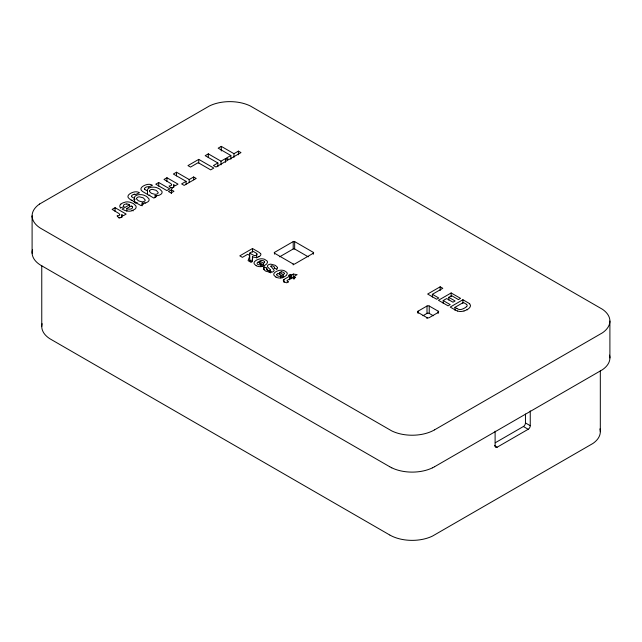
<?xml version="1.0" encoding="UTF-8"?>
<svg xmlns="http://www.w3.org/2000/svg" width="642" height="642" viewBox="0 0 642 642"><rect width="100%" height="100%" fill="white"/><g stroke="black" fill="none" stroke-linecap="round" stroke-linejoin="round"><path stroke-width="0.96" d="M144.498 188.467L144.723 188.138A6.115 3.531 0 0 1 145.83 187.328A4.671 2.696 0 0 1 146.536 186.966L147.026 186.822A1.589 0.915 0 0 1 147.395 186.774A1.87 1.083 0 0 1 148.551 187.055M120.921 204.124L121.86 203.45A11.436 6.605 0 0 1 122.815 202.928L125.471 202.053A6.107 3.523 0 0 1 127.862 201.901L128.272 201.933A7.688 4.438 0 0 1 130.503 202.358L132.918 203.353A13.955 8.057 0 0 1 133.865 203.915L135.767 205.777A6.942 4.013 0 0 1 136.104 206.852L136.064 207.494A6.54 3.772 0 0 1 135.165 209.035L131.714 210.833A6.516 3.764 0 0 1 128.833 211.21L125.318 210.624L122.076 209.107L129.556 204.79L129.556 206.636M289.646 279.848L289.646 276.164L284.735 279.013A14.204 8.202 0 0 0 284.085 279.43L283.266 280.578L284.43 281.894M135.59 203.249L135.807 203.105A6.677 3.86 0 0 1 136.61 202.663L137.211 202.423M39.563 204.036L209.461 105.946A31.506 18.193 0 0 1 218.762 102.8L220.27 102.503A32.293 18.642 0 0 1 226.594 101.733L228.223 101.661A31.57 18.225 0 0 1 250.26 105.946L602.437 309.275A31.594 18.241 0 0 1 602.429 332.829L434.538 429.859M121.844 217.534L121.844 214.765L123.4 215.672L126.145 214.083L115.07 207.687L112.141 209.38L118.85 213.465A4.815 2.785 0 0 1 119.051 213.642A5.24 3.025 0 0 1 119.532 214.235L119.645 214.605M158.71 182.497L155.773 184.19L166.856 190.586L169.785 188.892L158.71 182.497L158.71 186.18M173.717 187.584L173.717 184.816L175.274 185.723L178.019 184.134L166.944 177.738L164.015 179.431L170.724 183.516A4.815 2.785 0 0 1 170.924 183.692A5.24 3.025 0 0 1 171.406 184.286L171.518 184.655M186.068 181.349L181.622 183.917L184.174 185.394L196.195 178.452L193.643 176.975L189.189 179.543L176.51 172.216L173.38 174.022L186.068 181.349L186.068 184.118M198.755 159.376L187.962 165.604L190.522 167.081L198.185 162.659L210.68 169.873L213.802 168.068L198.755 159.376L198.755 163.068M217.879 162.988L213.425 165.556L215.985 167.024L228.006 160.091L225.446 158.614L221 161.182L208.313 153.855L205.191 155.661L217.879 162.988L217.879 166.671M230.847 155.5L226.393 158.068L228.953 159.537L240.975 152.603L238.415 151.127L233.969 153.695L221.281 146.368L218.16 148.174L230.847 155.5L230.847 159.184M126.811 211.218L126.811 208.457L131.305 205.857L131.939 206.291M171.398 189.815L168.461 191.509L171.021 192.985L173.95 191.292L171.398 189.815L171.398 193.507M260.387 253.421L259.175 252.434A24.757 14.293 0 0 0 257.859 251.616L252.491 248.518L239.795 255.845L242.395 257.354L247.684 254.296L248.197 254.593A7.455 4.309 0 0 1 249.281 255.331A2.833 1.637 0 0 1 249.529 256.286L249.545 256.359A18.201 10.513 0 0 1 249.393 256.96L248.101 260.644L251.15 262.409L252.29 259.601A23.457 13.546 0 0 0 252.659 258.445L252.691 258.245A8.218 4.743 0 0 0 252.394 256.68L254.73 257.354A4.671 2.696 0 0 0 258.878 256.728M252.049 261.824L249.73 260.492L249.73 253.117L252.964 251.247L256.278 253.173A16.901 9.758 0 0 1 256.543 253.341L256.76 258.1M249.73 260.492L250.34 260.146M274.535 254.144L274.535 252.386L293.209 241.601A1.027 0.594 0 0 1 294.662 241.601L313.336 252.386L313.336 254.232M279.623 256.824L293.209 248.984A1.027 0.594 0 0 1 294.662 248.984L308.24 256.824M293.988 279.246L293.988 276.477L297.142 274.656L293.274 274.062L291.54 275.065L290.361 274.383L288.467 275.474L289.646 276.164M432.379 294.317L442.795 288.306L440.187 286.805L427.644 294.044L436.64 299.236L438.767 298.008L432.379 294.317L432.379 297.085M418.046 313.392L418.046 311.185L427.002 306.017A1.573 0.907 0 0 1 429.225 306.017L438.189 311.185L438.189 313.392M448.79 300.087L448.79 297.326L451.631 295.681L458.412 299.597L460.539 298.37L451.157 292.953L438.454 300.287L448.076 305.841L450.211 304.613L443.189 300.56L443.189 303.321M443.189 300.56L446.655 298.554L452.971 302.197L455.098 300.97L448.79 297.326M422.934 315.744L427.002 313.392A1.573 0.907 0 0 1 429.225 313.392L433.302 315.744M469.639 303.81A15.593 9.004 0 0 0 467.569 302.462L462.906 299.734L450.211 307.069L455.034 309.853M454.945 310.11L454.945 307.341L463.38 302.47L465.249 303.554A21.138 12.206 0 0 1 466.052 304.067L466.469 304.372M434.538 466.75L602.437 369.72A31.594 18.241 0 0 0 609.515 355.122M495.311 442.731L523.399 426.513A2.921 1.685 -60 0 0 525.461 422.934L525.461 414.05M494.517 445.644L497.181 447.185L528.189 429.281A2.921 1.685 -60 0 0 530.252 425.702L530.252 410.896M434.474 429.891L432.548 430.918A31.594 18.241 0 0 1 391.748 430.91L40.39 228.135A31.699 18.305 0 0 1 36.072 224.668A31.001 17.896 0 0 1 34.114 222.22A32.277 18.634 0 0 1 32.277 217.694L32.148 216.755M434.401 466.822L432.548 467.809M131.185 200.537L131.859 200.2M148.583 187.031L152.371 185.281L151.44 184.784A4.253 2.456 0 0 0 149.177 184.318C146.087 183.957 137.516 187.769 142.275 191.276A23.208 13.402 0 0 0 143.92 192.311L153.887 198.073L156.632 196.484L155.083 195.593L155.083 197.439M123.97 206.596L120.527 207.912M149.875 195.056L149.578 195.176A6.677 3.86 0 0 0 149.016 195.473M133.576 194.454L134.058 194.309A1.589 0.915 0 0 1 134.427 194.261M133.737 199.485L135.157 199.213M133.865 201.74L134.058 201.692A1.589 0.915 0 0 1 134.427 201.636A1.87 1.083 0 0 1 135.125 201.724M271.253 271.526L270.828 271.534A3.683 2.127 0 0 0 270.025 271.614M155.083 195.593L157.627 195.569A5.232 3.025 0 0 0 159.465 195.104L160.925 194.277A5.842 3.371 0 0 0 162.017 192.744L162.073 191.966A6.115 3.531 0 0 0 161.92 191.364L159.778 189.149A15.135 8.739 0 0 0 158.847 188.588L156.825 187.705A7.953 4.59 0 0 0 154.393 187.175L152.146 187.143A5.353 3.09 0 0 0 150.18 187.56L149.578 187.801A6.677 3.86 0 0 0 148.775 188.234L148.358 188.539A5.272 3.041 0 0 0 147.483 189.751L147.459 194.662M142.115 205.849L142.115 203.081L144.659 203.057A5.232 3.025 0 0 0 146.496 202.591L147.957 201.765A5.842 3.371 0 0 0 149.048 200.232L149.105 199.453A6.115 3.531 0 0 0 148.952 198.851L146.809 196.637A15.135 8.739 0 0 0 145.878 196.075L143.856 195.192A7.953 4.59 0 0 0 141.425 194.662L139.178 194.63A5.353 3.09 0 0 0 137.211 195.048L136.61 195.288A6.677 3.86 0 0 0 135.807 195.722L135.39 196.027A5.272 3.041 0 0 0 134.515 197.238L134.491 198.458L132.902 197.543A10.457 6.035 0 0 1 131.907 196.909L131.811 196.813M274.11 268.099L276.79 269.191M144.731 202.904L145.309 203.161M270.924 266.35L271.694 267.265A37.645 21.732 0 0 0 272.136 267.698L274.102 270.226A3.033 1.749 0 0 1 273.644 271.285L273.315 271.55A4.646 2.68 0 0 1 272.882 271.807A3.9 2.247 0 0 1 270.731 272.368L265.997 271.245A12.447 7.19 0 0 1 265.29 270.828L263.79 269.48A5.064 2.921 0 0 1 264.167 266.911L266.928 268.147L266.928 269.993M132.035 210.295L132.918 210.728A13.955 8.057 0 0 1 133.207 210.889M391.74 467.809L389.951 466.862M129.556 204.79L128.544 204.341A3.587 2.07 0 0 0 126.811 204.036M126.811 208.457L128.095 208.987A3.058 1.766 0 0 0 129.387 209.172A3.082 1.782 0 0 0 131.61 208.642A3.162 1.83 0 0 0 132.565 207.206M389.951 535.107L391.74 536.054A31.594 18.241 0 0 0 432.539 536.054L592.855 443.502A31.594 18.241 0 0 0 599.925 428.904M467.007 309.484L467.593 309.821M454.945 307.341L456.863 308.449M438.189 311.185A1.573 0.907 0 0 1 438.189 312.469L429.225 317.646A1.573 0.907 0 0 1 427.002 317.646L418.046 312.469A1.573 0.907 0 0 1 418.046 311.185M171.101 187.512L172.481 188.315M313.336 252.386A1.027 0.594 0 0 1 313.336 253.221L294.662 264.006A1.027 0.594 0 0 1 293.209 264.006L274.535 253.221A1.027 0.594 0 0 1 274.535 252.386M147.459 190.971L145.87 190.056A10.457 6.035 0 0 1 144.875 189.422L144.779 189.326M293.988 276.477L295.641 277.432L293.747 278.532L292.094 277.569L287.464 280.257A9.502 5.489 0 0 0 287.07 280.506C285.81 281.798 291.428 281.236 286.685 282.785A6.958 4.013 0 0 1 284.446 281.886M249.73 253.117L252.049 254.449A27.662 15.97 0 0 0 253.133 255.035L253.879 255.372A1.685 0.971 0 0 0 254.12 255.444A2.247 1.3 0 0 0 256.68 255.043A2.247 1.3 0 0 0 256.728 253.502M259.793 263.878L259.793 261.109L263.533 263.268L263.533 265.114M258.253 261.952L264.48 265.547L266.663 263.99L267.513 262.297A5.433 3.138 0 0 0 266.976 260.909L264.624 259.344A5.513 3.186 0 0 0 261.848 258.806A6.171 3.563 0 0 0 261.23 258.806A5.85 3.379 0 0 0 259.376 259.023L256.985 259.882A11.628 6.717 0 0 0 256.174 260.331L255.018 261.198A6.605 3.812 0 0 0 254.112 262.57L254.08 262.763A5.088 2.937 0 0 0 254.296 263.918L255.556 265.194A9.526 5.497 0 0 0 256.31 265.652M525.461 422.934L530.252 425.702M142.115 203.081L143.664 203.971L140.919 205.56L130.944 199.798A23.208 13.402 0 0 1 129.299 198.763C124.548 195.24 133.119 191.452 136.208 191.806A4.253 2.456 0 0 1 138.479 192.263L139.402 192.769L135.614 194.518A1.87 1.083 0 0 0 134.435 194.221M523.399 426.513L528.189 429.281M119.227 217.461L119.918 217.863M389.742 466.742L40.39 265.026A31.699 18.305 0 0 1 36.072 261.559A31.001 17.896 0 0 1 34.114 259.111A32.277 18.634 0 0 1 32.277 254.585L32.148 253.646M389.742 534.995L50.052 338.856A31.699 18.305 0 0 1 45.734 335.389A31.001 17.896 0 0 1 43.776 332.933A32.277 18.634 0 0 1 41.939 328.415L41.802 327.476A31.554 18.217 0 0 1 42.147 323.712M282.705 277.617L280.578 276.02L280.578 277.866M262.987 266.229L260.853 264.64L260.853 266.486M117.197 215.969L118.866 217.967A4.927 2.849 0 0 0 121.29 217.237M277.408 267.369L275.675 265.652A14.301 8.258 0 0 0 274.985 265.234L270.828 264.159A3.683 2.127 0 0 0 268.637 264.697A4.342 2.504 0 0 0 268.179 264.986L267.923 265.186A3.258 1.886 0 0 0 267.425 266.109L267.457 266.494A3.306 1.91 0 0 0 267.586 266.839L270.033 269.488A4.927 2.849 0 0 1 270.467 269.953L270.531 272.914M609.9 321.048L609.9 357.939M600.318 370.907L600.318 431.721M495.11 431.183L495.11 445.989A2.921 1.685 -60 0 0 497.181 447.185M462.906 299.734L462.906 303.425M451.157 292.953L451.157 296.644M440.187 286.805L440.187 290.489M429.225 306.017L429.225 313.392M427.002 306.017L427.002 313.392M427.002 317.646L427.002 318.568M294.662 241.601L294.662 248.984M293.274 274.062L293.274 278.676M293.209 241.601L293.209 248.984M293.209 264.006L293.209 264.929M291.54 275.065L291.54 278.756M290.361 274.383L290.361 278.997M283.916 279.559L283.916 282.328M283.258 277.424L283.258 274.656L279.511 272.497L279.511 274.343M269.247 272.561L269.247 270.715A3.812 2.199 0 0 1 267.521 270.081M264.167 266.911L264.167 269.68M252.491 248.518L252.491 252.202M252.418 256.68L252.418 261.294M238.415 151.127L238.415 154.81M233.969 153.695L233.969 157.378M225.446 158.614L225.446 162.298M221.281 146.368L221.281 150.982M221 161.182L221 164.866M208.313 153.855L208.313 157.547M193.643 176.975L193.643 179.744M189.189 179.543L189.189 182.312M176.51 172.216L176.51 175.908M166.944 177.738L166.944 181.429M134.427 197.953L134.491 202.15M115.07 207.687L115.07 211.378M41.762 265.708L41.762 326.529M32.1 215.816L32.1 252.707M432.539 467.801A31.594 18.241 0 0 1 391.748 467.801M32.156 253.646A31.554 18.217 0 0 1 32.485 249.882M32.156 216.755A31.554 18.217 0 0 1 39.579 204.036M173.701 184.816A10.641 6.139 0 0 1 174.046 185.899L174.03 186.148A2.648 1.525 0 0 1 173.966 186.429A2.993 1.725 0 0 1 173.147 187.279A4.927 2.849 0 0 1 170.74 188.018L169.071 186.019A2.849 1.645 0 0 0 171.735 184.816M144.691 189.205A2.046 1.18 0 0 1 144.474 188.467M133.568 194.454A4.671 2.696 0 0 0 132.846 194.807A6.115 3.531 0 0 0 131.73 195.617L131.53 195.954A2.046 1.18 0 0 0 131.722 196.693M123.81 206.644A3.146 1.814 0 0 1 123.954 204.806A3.146 1.814 0 0 1 126.819 203.979M120.527 207.912A6.805 3.932 0 0 1 120.8 204.084M121.828 214.765A10.641 6.139 0 0 1 122.165 215.848L122.149 216.177A2.648 1.525 0 0 1 122.092 216.378A2.993 1.725 0 0 1 121.274 217.229M119.861 214.765A2.849 1.645 0 0 1 117.197 215.889M280.642 276.1A2.624 1.517 0 0 1 277.986 276.028A2.624 1.517 0 0 1 276.806 274.656M282.769 277.697A6.003 3.467 0 0 1 275.932 277.095M276.028 277.039A9.526 5.497 0 0 1 275.274 276.582L274.022 275.306A5.088 2.937 0 0 1 273.805 274.15L273.845 273.957A6.605 3.812 0 0 1 274.744 272.585L275.891 271.718A11.628 6.717 0 0 1 276.71 271.261L279.093 270.41A5.85 3.379 0 0 1 280.947 270.186A6.171 3.563 0 0 1 281.565 270.194A5.513 3.186 0 0 1 284.35 270.731L286.693 272.296A5.433 3.138 0 0 1 287.231 273.685L286.388 275.37L284.205 276.935L277.97 273.34A3.619 2.087 0 0 0 276.822 274.656M267.449 270.113A2.881 1.669 0 0 1 266.703 268.083M270.547 270.146A1.083 0.626 0 0 1 269.263 270.683M277.456 267.369A4.759 2.753 0 0 1 276.766 269.183M274.319 268.155A2.56 1.477 0 0 0 273.564 266.406A5.939 3.427 0 0 0 272.561 265.932L271.903 265.772A0.859 0.49 0 0 0 270.868 266.31M260.925 264.713A2.624 1.517 0 0 1 258.269 264.648A2.624 1.517 0 0 1 257.081 263.268A3.619 2.087 0 0 1 258.285 261.976M263.051 266.31A6.003 3.467 0 0 1 256.206 265.716M260.572 253.381A4.855 2.801 0 0 1 258.814 256.664M469.607 303.818A5.441 3.138 0 0 1 469.864 304.083C471.806 306.354 468.845 308.826 466.894 309.733A12.118 6.998 0 0 1 464.014 310.977M463.981 310.945A8.089 4.671 0 0 1 460.394 311.49A6.556 3.788 0 0 1 457.594 310.993M457.545 311.033A11.363 6.556 0 0 1 455.074 309.837M456.887 308.441A11.492 6.637 0 0 0 458.516 309.292A3.467 1.998 0 0 0 460.097 309.58A4.253 2.456 0 0 0 462.24 309.115A13.346 7.704 0 0 0 466.405 306.724M466.67 306.515A5 2.889 0 0 1 466.461 306.748M466.59 304.332A3.9 2.255 0 0 1 466.71 306.531M264.64 262.04A3.395 1.958 0 0 1 263.501 263.244M264.56 262.032A2.608 1.501 0 0 0 261.735 260.524A3.202 1.846 0 0 0 259.825 261.125M284.366 273.42A3.395 1.958 0 0 1 283.218 274.632M281.461 271.903A2.608 1.501 0 0 1 284.278 273.42M279.543 272.513A3.202 1.846 0 0 1 281.453 271.879M131.923 206.299A3.33 1.918 0 0 1 132.541 207.206M136.618 198.522L136.626 198.851A3.443 1.99 0 0 0 136.73 199.197L138.223 200.609A11.251 6.492 0 0 0 138.857 200.97L142.091 201.837A3.106 1.79 0 0 0 144.185 201.379A3.595 2.078 0 0 0 144.442 201.227A3.017 1.741 0 0 0 145.228 200.047L143.535 198.105A12.334 7.126 0 0 0 142.885 197.744L139.491 196.845A2.873 1.661 0 0 0 137.54 197.327A3.202 1.846 0 0 0 136.61 198.522M149.586 191.035L149.594 191.364A3.443 1.99 0 0 0 149.698 191.709L151.191 193.122A11.251 6.492 0 0 0 151.825 193.483L155.059 194.349A3.106 1.79 0 0 0 157.154 193.892A3.595 2.078 0 0 0 157.41 193.74A3.017 1.741 0 0 0 158.197 192.56L156.504 190.618A12.334 7.126 0 0 0 155.854 190.257L152.459 189.358A2.873 1.661 0 0 0 150.517 189.839A3.202 1.846 0 0 0 149.578 191.035"/></g></svg>
